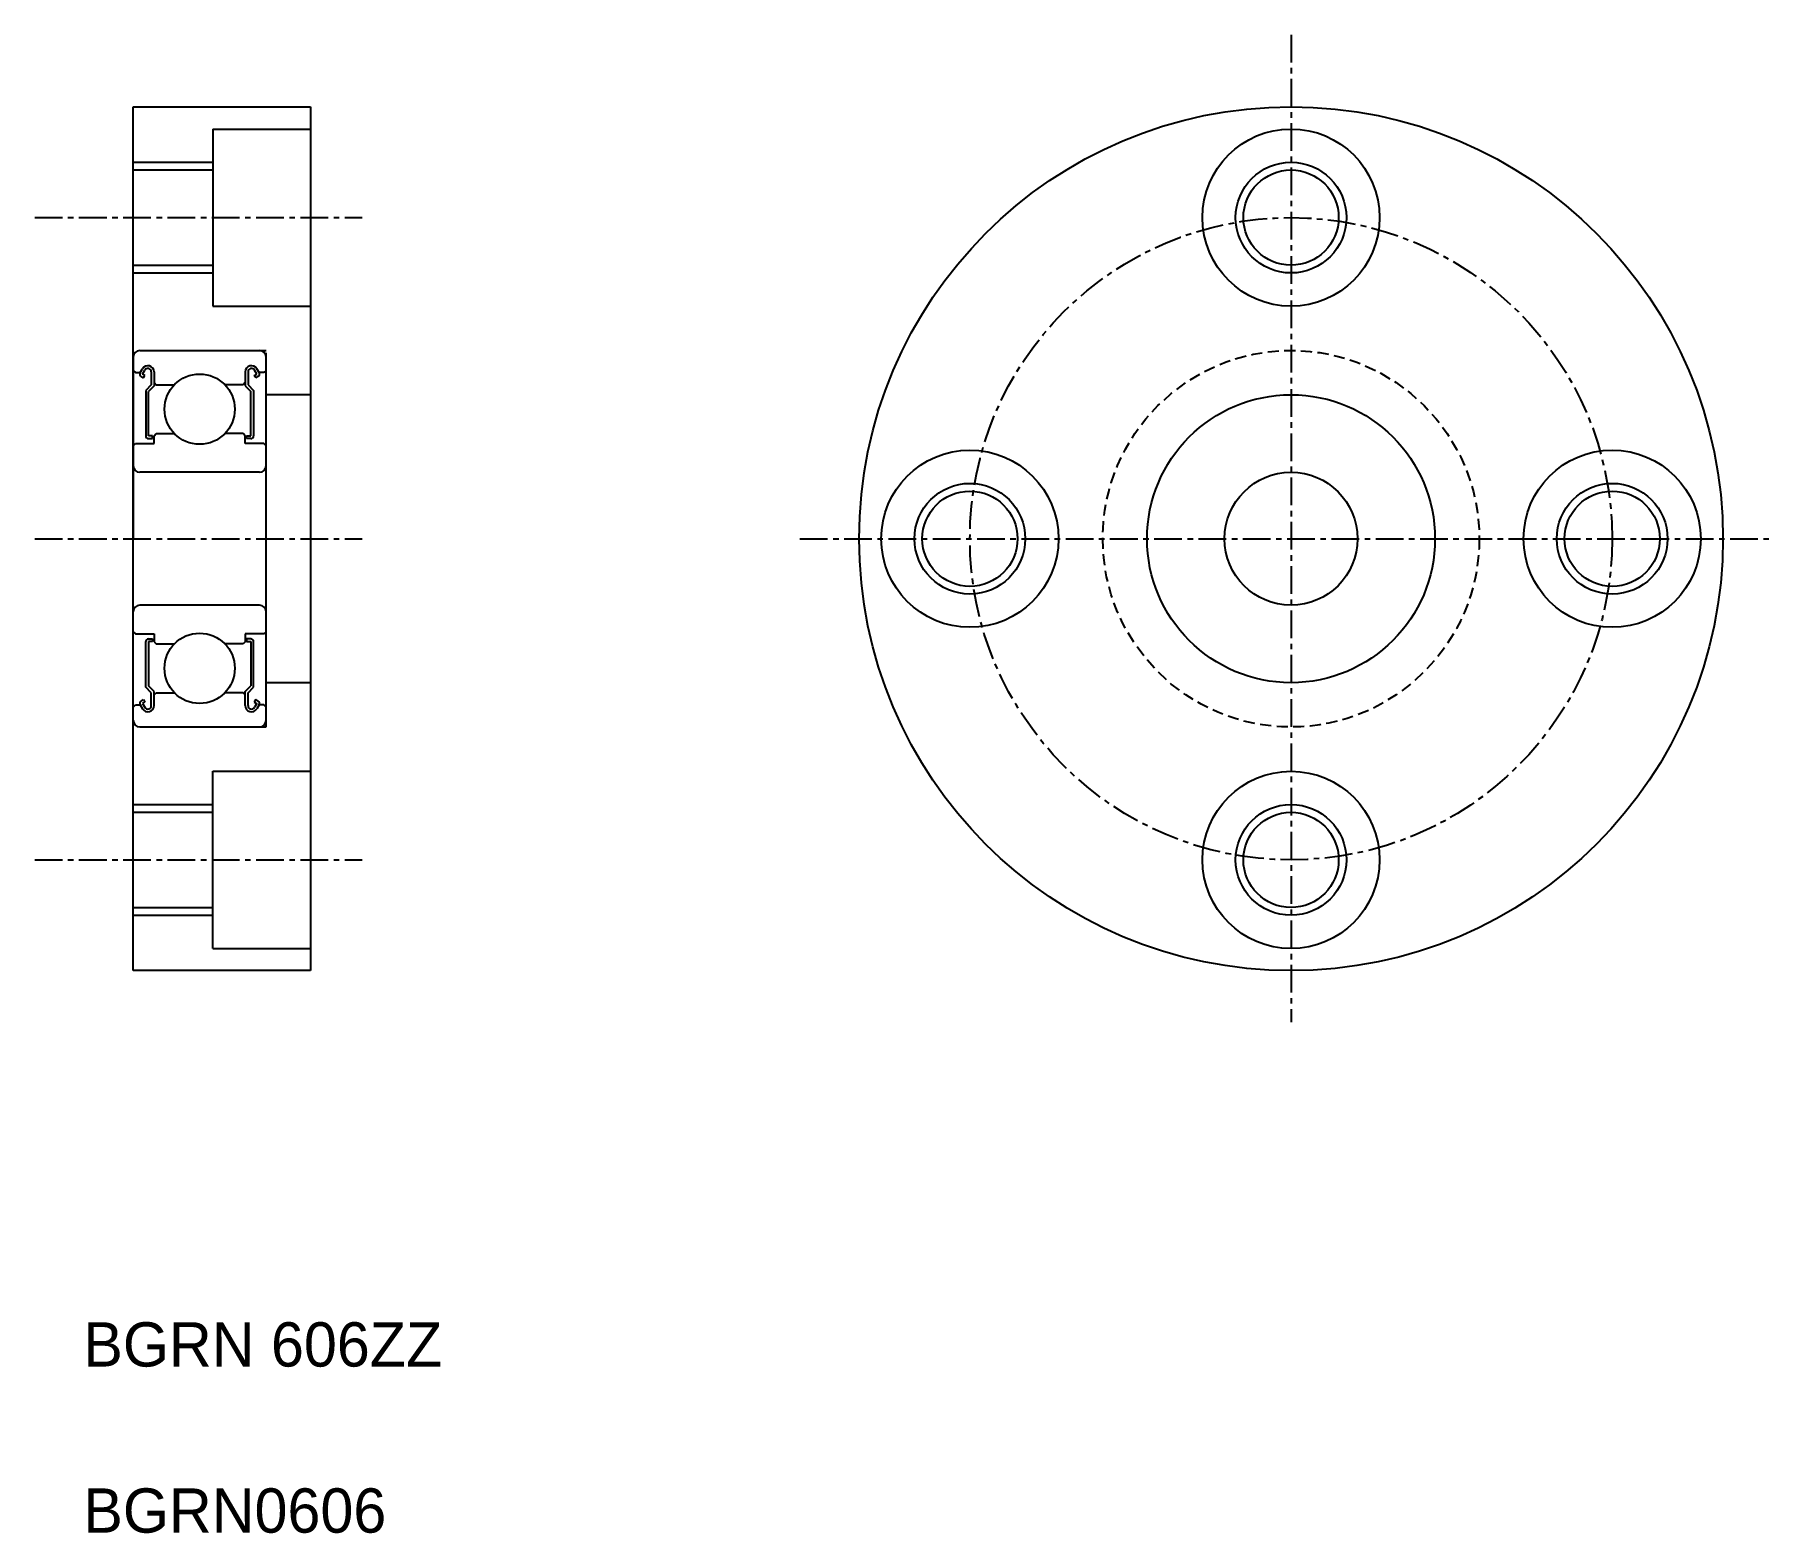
# Model space of a CAD drawing. Extents: x 133.6 to 212, y 70.5 to 138.1.
import ezdxf

# ---------------------------------------------------------------- set-up
doc = ezdxf.new("R2010")
doc.units = 0
doc.linetypes.add('CENTER', pattern=[2, 1.25, -0.25, 0.25, -0.25])
doc.linetypes.add('DASHED', pattern=[0.75, 0.5, -0.25])
doc.layers.get('0').update_dxf_attribs({"linetype": 'CONTINUOUS'})
doc.layers.add('CENTER', color=1, linetype='CENTER')

msp = doc.modelspace()

# ---------------------------------------------------------------- linework, layer by layer
at = {"color": 7, "linetype": 'CONTINUOUS'}
for p, q in [((138.096, 95.877), (138.096, 134.877)), ((138.096, 134.877), (146.096, 134.877)), ((140.096, 134.877), (140.096, 134.877)), ((142.096, 134.877), (142.096, 134.877)), ((146.096, 134.877), (146.096, 95.877)), ((141.696, 133.877), (141.696, 125.877)), ((141.696, 133.877), (146.096, 133.877)), ((138.096, 132.027), (141.696, 132.027)), ((138.096, 127.727), (141.696, 127.727)), ((141.696, 125.877), (146.096, 125.877)), ((138.396, 123.877), (144.096, 123.877)), ((144.096, 106.877), (144.096, 123.777)), ((138.096, 123.577), (138.096, 115.377)), ((138.096, 122.977), (138.196, 122.877)), ((138.41, 122.877), (138.513, 123.05)), ((138.519, 122.814), (138.621, 122.987)), ((143.674, 122.814), (143.571, 122.987)), ((143.782, 122.877), (143.68, 123.05)), ((144.096, 122.977), (143.996, 122.877)), ((138.196, 122.877), (138.41, 122.877)), ((138.456, 122.705), (138.565, 122.642)), ((138.628, 122.751), (138.519, 122.814)), ((138.565, 122.642), (138.628, 122.751)), ((138.912, 122.327), (138.661, 122.075)), ((139.038, 122.275), (138.787, 122.023)), ((138.912, 122.909), (138.912, 122.327)), ((139.038, 122.909), (139.038, 122.275)), ((139.038, 122.427), (139.138, 122.327)), ((139.138, 122.327), (139.952, 122.327)), ((143.055, 122.327), (142.241, 122.327)), ((143.155, 122.427), (143.055, 122.327)), ((143.155, 122.909), (143.155, 122.275)), ((143.155, 122.275), (143.406, 122.023)), ((143.28, 122.909), (143.28, 122.327)), ((143.28, 122.327), (143.531, 122.075)), ((143.565, 122.751), (143.674, 122.814)), ((143.628, 122.642), (143.565, 122.751)), ((143.737, 122.705), (143.628, 122.642)), ((143.996, 122.877), (143.782, 122.877)), ((138.661, 122.075), (138.661, 120.022)), ((138.787, 120.022), (138.787, 122.023)), ((143.406, 120.022), (143.406, 122.023)), ((143.531, 122.075), (143.531, 120.022)), ((146.096, 121.877), (144.096, 121.877)), ((138.975, 120.022), (138.787, 120.022)), ((138.787, 119.897), (138.975, 119.897)), ((138.975, 119.897), (138.975, 120.022)), ((139.038, 120.027), (139.138, 120.127)), ((139.038, 119.677), (139.038, 120.027)), ((139.138, 120.127), (139.952, 120.127)), ((143.055, 120.127), (142.241, 120.127)), ((143.155, 120.027), (143.055, 120.127)), ((143.155, 119.677), (143.155, 120.027)), ((143.217, 119.897), (143.217, 120.022)), ((143.217, 120.022), (143.406, 120.022)), ((143.406, 119.897), (143.217, 119.897)), ((138.096, 119.577), (138.196, 119.677)), ((138.196, 119.677), (139.038, 119.677)), ((143.996, 119.677), (143.155, 119.677)), ((144.096, 119.577), (143.996, 119.677)), ((143.796, 118.377), (138.396, 118.377)), ((144.096, 107.177), (144.096, 115.377)), ((143.796, 112.377), (138.396, 112.377)), ((138.096, 111.177), (138.196, 111.077)), ((138.196, 111.077), (139.038, 111.077)), ((138.661, 108.678), (138.661, 110.731)), ((138.787, 110.857), (138.975, 110.857)), ((138.787, 110.731), (138.787, 108.73)), ((138.975, 110.731), (138.787, 110.731)), ((138.975, 110.857), (138.975, 110.731)), ((139.038, 111.077), (139.038, 110.727)), ((139.038, 110.727), (139.138, 110.627)), ((139.138, 110.627), (139.952, 110.627)), ((143.055, 110.627), (142.241, 110.627)), ((143.155, 110.727), (143.055, 110.627)), ((143.155, 111.077), (143.155, 110.727)), ((143.996, 111.077), (143.155, 111.077)), ((143.217, 110.857), (143.217, 110.731)), ((143.406, 110.857), (143.217, 110.857)), ((143.217, 110.731), (143.406, 110.731)), ((143.406, 110.731), (143.406, 108.73)), ((143.531, 108.678), (143.531, 110.731)), ((144.096, 111.177), (143.996, 111.077)), ((146.096, 108.877), (144.096, 108.877)), ((138.456, 108.048), (138.565, 108.111)), ((138.565, 108.111), (138.628, 108.002)), ((138.912, 108.427), (138.661, 108.678)), ((139.038, 108.479), (138.787, 108.73)), ((138.912, 107.844), (138.912, 108.427)), ((139.038, 107.844), (139.038, 108.479)), ((139.038, 108.327), (139.138, 108.427)), ((139.138, 108.427), (139.952, 108.427)), ((143.055, 108.427), (142.241, 108.427)), ((143.155, 108.327), (143.055, 108.427)), ((143.155, 108.479), (143.406, 108.73)), ((143.155, 107.844), (143.155, 108.479)), ((143.28, 108.427), (143.531, 108.678)), ((143.28, 107.844), (143.28, 108.427)), ((143.628, 108.111), (143.565, 108.002)), ((143.737, 108.048), (143.628, 108.111)), ((138.096, 107.777), (138.196, 107.877)), ((138.196, 107.877), (138.41, 107.877)), ((138.41, 107.877), (138.513, 107.703)), ((138.628, 108.002), (138.519, 107.939)), ((138.519, 107.939), (138.621, 107.766)), ((143.565, 108.002), (143.674, 107.939)), ((143.674, 107.939), (143.571, 107.766)), ((143.782, 107.877), (143.68, 107.703)), ((143.996, 107.877), (143.782, 107.877)), ((144.096, 107.777), (143.996, 107.877)), ((138.396, 106.877), (144.096, 106.877)), ((141.696, 96.877), (141.696, 104.877)), ((141.696, 104.877), (146.096, 104.877)), ((138.096, 103.027), (141.696, 103.027)), ((138.096, 98.727), (141.696, 98.727)), ((141.696, 96.877), (146.096, 96.877)), ((146.096, 95.877), (138.096, 95.877))]:
    msp.add_line(p, q, dxfattribs=at)
at = {"color": 3, "linetype": 'CONTINUOUS'}
for p, q in [((138.096, 132.377), (141.696, 132.377)), ((138.096, 127.377), (141.696, 127.377)), ((138.096, 103.377), (141.696, 103.377)), ((138.096, 98.377), (141.696, 98.377))]:
    msp.add_line(p, q, dxfattribs=at)
at = {"color": 7, "linetype": 'CONTINUOUS'}
for centre, radius in [((190.374, 115.377), 19.5), ((190.374, 129.877), 4), ((190.374, 129.877), 2.15), ((141.096, 121.227), 1.587), ((190.374, 115.377), 6.5), ((175.874, 115.377), 4), ((204.874, 115.377), 4), ((190.374, 115.377), 3), ((175.874, 115.377), 2.15), ((204.874, 115.377), 2.15), ((141.096, 109.527), 1.587), ((190.374, 100.877), 4), ((190.374, 100.877), 2.15)]:
    msp.add_circle(centre, radius, dxfattribs=at)
at = {"color": 3, "linetype": 'CONTINUOUS'}
for centre in [(190.374, 129.877), (175.874, 115.377), (204.874, 115.377), (190.374, 100.877)]:
    msp.add_circle(centre, 2.5, dxfattribs=at)
at = {"color": 3, "linetype": 'DASHED'}
msp.add_circle((190.374, 115.377), 8.5, dxfattribs=at)
at = {"color": 7, "linetype": 'CONTINUOUS'}
for centre, radius, start, end in [((138.396, 123.577), 0.3, 90, 180), ((143.796, 123.577), 0.3, 0, 90), ((138.757, 122.909), 0.282, 0, 150.00169), ((138.757, 122.909), 0.156, 0, 150.00191), ((143.436, 122.909), 0.282, 29.99831, 180), ((143.436, 122.909), 0.156, 29.99809, 180), ((138.519, 122.814), 0.126, 149.99264, 240.00259), ((143.674, 122.814), 0.126, 299.99741, 30.00736), ((138.787, 120.022), 0.126, 180.00005, 270.00003), ((143.406, 120.022), 0.126, 269.99997, 359.99995), ((138.396, 118.677), 0.3, 180, 270), ((143.796, 118.677), 0.3, 270, 0), ((138.396, 112.077), 0.3, 90, 180), ((143.796, 112.077), 0.3, 0, 90), ((138.787, 110.731), 0.126, 89.99997, 179.99995), ((143.406, 110.731), 0.126, 0.00005, 90.00003), ((138.519, 107.939), 0.126, 119.99741, 210.00736), ((138.757, 107.844), 0.282, 209.99831, 0), ((138.757, 107.844), 0.156, 209.99809, 0), ((143.436, 107.844), 0.282, 180, 330.00169), ((143.436, 107.844), 0.156, 180, 330.00191), ((143.674, 107.939), 0.126, 329.99264, 60.00259), ((138.396, 107.177), 0.3, 180, 270), ((143.796, 107.177), 0.3, 270, 0)]:
    msp.add_arc(centre, radius, start, end, dxfattribs=at)
at = {"layer": 'CENTER', "color": 1, "linetype": 'CENTER'}
for p, q in [((190.374, 138.136), (190.374, 93.547)), ((133.649, 129.877), (148.427, 129.877)), ((133.649, 115.377), (148.427, 115.377)), ((168.2, 115.377), (211.969, 115.377)), ((133.649, 100.877), (148.427, 100.877))]:
    msp.add_line(p, q, dxfattribs=at)
msp.add_circle((190.374, 115.377), 14.5, dxfattribs=at)

# ---------------------------------------------------------------- texts
at = {"color": 7, "linetype": 'CONTINUOUS'}
for s, p in [('BGRN 606ZZ', (135.847, 77.999)), ('BGRN0606', (135.847, 70.499))]:
    msp.add_text(s, height=2, dxfattribs=at).set_placement(p)

doc.saveas('drawing.dxf')
